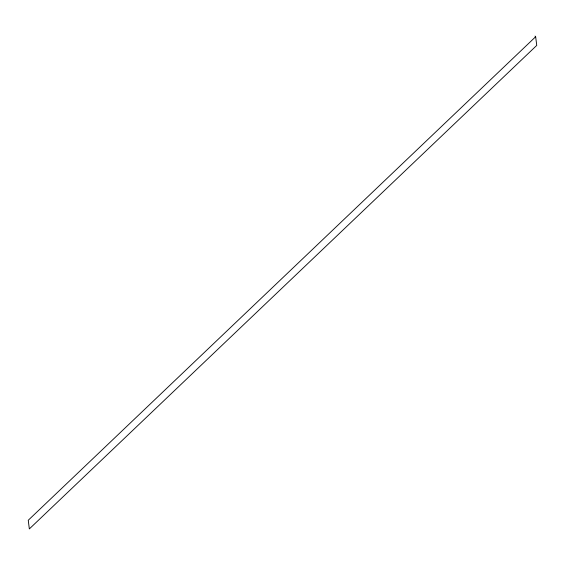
<?xml version="1.0" encoding="UTF-8"?>
<svg xmlns="http://www.w3.org/2000/svg" width="565" height="565" viewBox="0 0 565 565"><rect width="100%" height="100%" fill="white"/><g stroke="black" fill="none" stroke-linecap="round" stroke-linejoin="round"><path stroke-width="0.85" d="M535.655 36.746L28.25 520.259L29.345 528.918L536.75 45.405L535.655 36.746L535.006 36.082"/></g></svg>
